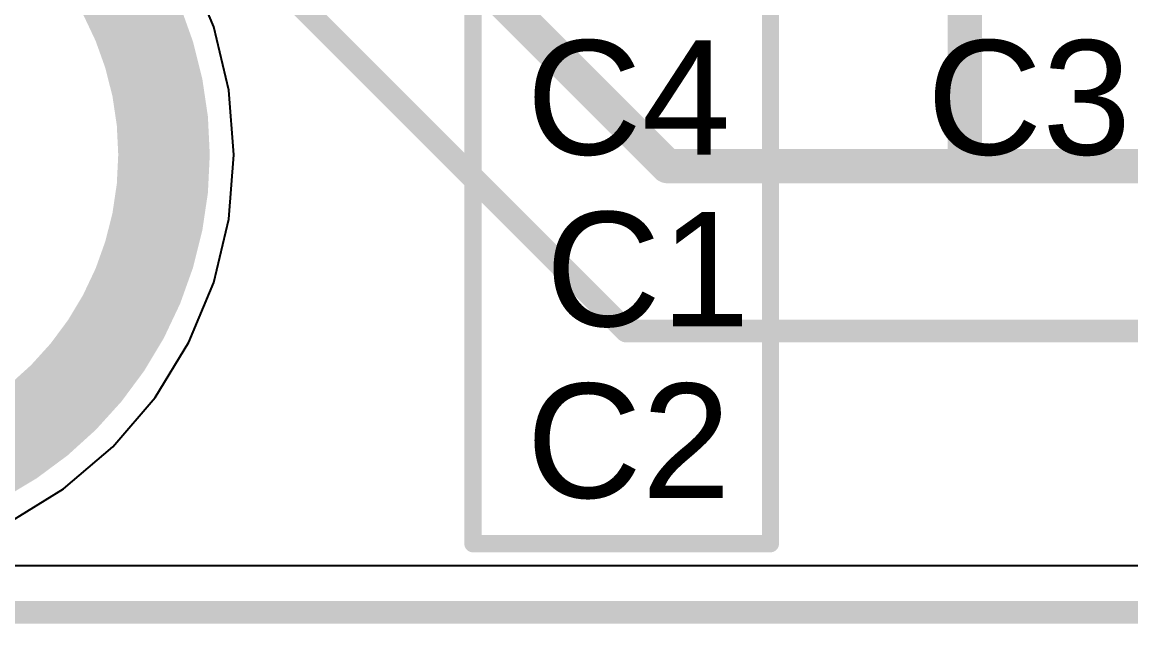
# Model space of a CAD drawing. Header units: inches. Extents: x -1.5 to 75.1, y -0.1 to 70.1.
# Drawn here: x 5.76 to 15.45, y -0.1 to 5.16 of the extents above; entities that cross this region are included whole.
import ezdxf

# ---------------------------------------------------------------- set-up
doc = ezdxf.new("R2010")
doc.units = ezdxf.units.IN
for name, color, linetype in [('Bottom Layer', 5, 'Continuous'), ('Keep-Out Layer', 6, 'Continuous'), ('Mechanical 4', 56, 'Continuous'), ('Top Layer', 1, 'Continuous'), ('Top Overlay', 2, 'Continuous')]:
    doc.layers.add(name, color=color, linetype=linetype)
doc.styles.add('Arial', font='', dxfattribs={"height": 0.2})
doc.styles.get('Arial').set_extended_font_data('Arial')

msp = doc.modelspace()

# ---------------------------------------------------------------- linework, layer by layer
at = {"layer": 'Bottom Layer'}
for p, q in [((7.4343895, 5.115900359999999), (7.21753954, 5.63941976)), ((7.56667016, 4.56490578), (7.4343895, 5.115900359999999)), ((7.611130319999999, 3.99999962), (7.56667016, 4.56490578)), ((7.56667016, 3.43509346), (7.611130319999999, 3.99999962)), ((7.4343895, 2.88409888), (7.56667016, 3.43509346)), ((7.21753954, 2.36057948), (7.4343895, 2.88409888)), ((6.921466979999999, 1.87743084), (7.21753954, 2.36057948)), ((6.553454, 1.44654524), (6.921466979999999, 1.87743084)), ((6.1225684, 1.07853226), (6.553454, 1.44654524)), ((5.63941976, 0.7824597), (6.1225684, 1.07853226)), ((69.7424056, 0.4078224), (5.25759426, 0.4078224))]:
    msp.add_line(p, q, dxfattribs=at)
at = {"layer": 'Keep-Out Layer'}
for points in [[(6.9999987, 3.99999962, 0.8000009399999999, 0.8000009399999999, 1), (1.00000054, 3.99999962, 0.8000009399999999, 0.8000009399999999, 1)], [(6.7999991, 3.99999962, 0.3999992, 0.3999992, 1), (7.1999983, 3.99999962, 0.3999992, 0.3999992, 1)]]:
    msp.add_lwpolyline(points, format="xyseb", close=True, dxfattribs=at)
at = {"layer": 'Mechanical 4'}
msp.add_lwpolyline([(3.99999962, 0, 0.1999996, 0.1999996, 0), (71.00000023999999, 0, 0.1999996, 0.1999996, 0)], format="xyseb", dxfattribs=at)
at = {"layer": 'Top Layer'}
for points in [[(13.9999974, 3.89999982, 0.2999994, 0.2999994, 0), (13.9999974, 8.62499672, 0.2999994, 0.2999994, 0)], [(5.49999916, 8.00000178, 0.1999996, 0.1999996, 0), (11.04062054, 2.4593804, 0.1999996, 0.1999996, 0)], [(9.19999938, 6.100000499999999, 0.2999994, 0.2999994, 0), (11.40000006, 3.89999982, 0.2999994, 0.2999994, 0)], [(11.40000006, 3.89999982, 0.2999994, 0.2999994, 0), (13.9999974, 3.89999982, 0.2999994, 0.2999994, 0)], [(13.9999974, 3.89999982, 0.2999994, 0.2999994, 0), (34.69999918, 3.89999982, 0.2999994, 0.2999994, 0)], [(11.04062054, 2.4593804, 0.1999996, 0.1999996, 0), (45.60000024, 2.4593804, 0.1999996, 0.1999996, 0)]]:
    msp.add_lwpolyline(points, format="xyseb", dxfattribs=at)
for points in [[(11.32500148, 3.89999982, 0.1499997, 0.1499997, 1), (11.47499864, 3.89999982, 0.1499997, 0.1499997, 1)], [(11.32500148, 3.89999982, 0.1499997, 0.1499997, 1), (11.47499864, 3.89999982, 0.1499997, 0.1499997, 1)], [(13.92499882, 3.89999982, 0.1499997, 0.1499997, 1), (14.07499598, 3.89999982, 0.1499997, 0.1499997, 1)], [(13.92499882, 3.89999982, 0.1499997, 0.1499997, 1), (14.07499598, 3.89999982, 0.1499997, 0.1499997, 1)], [(13.92499882, 3.89999982, 0.1499997, 0.1499997, 1), (14.07499598, 3.89999982, 0.1499997, 0.1499997, 1)], [(10.99062064, 2.4593804, 0.0999998, 0.0999998, 1), (11.09062044, 2.4593804, 0.0999998, 0.0999998, 1)], [(10.99062064, 2.4593804, 0.0999998, 0.0999998, 1), (11.09062044, 2.4593804, 0.0999998, 0.0999998, 1)]]:
    msp.add_lwpolyline(points, format="xyseb", close=True, dxfattribs=at)
at = {"layer": 'Top Overlay'}
for points in [[(9.700000919999999, 0.5999987999999999, 0.1499997, 0.1499997, 0), (9.700000919999999, 6.7999991, 0.1499997, 0.1499997, 0)], [(12.3000008, 0.8000009399999999, 0.1499997, 0.1499997, 0), (12.3000008, 6.7999991, 0.1499997, 0.1499997, 0)], [(12.3000008, 0.5999987999999999, 0.1499997, 0.1499997, 0), (12.3000008, 0.8000009399999999, 0.1499997, 0.1499997, 0)], [(9.700000919999999, 0.5999987999999999, 0.1499997, 0.1499997, 0), (12.3000008, 0.5999987999999999, 0.1499997, 0.1499997, 0)]]:
    msp.add_lwpolyline(points, format="xyseb", dxfattribs=at)
for points in [[(12.26250024, 0.8000009399999999, 0.07499858, 0.07499858, 1), (12.33750136, 0.8000009399999999, 0.07499858, 0.07499858, 1)], [(12.26250024, 0.8000009399999999, 0.07499858, 0.07499858, 1), (12.33750136, 0.8000009399999999, 0.07499858, 0.07499858, 1)], [(9.66250036, 0.5999987999999999, 0.07499858, 0.07499858, 1), (9.737501479999999, 0.5999987999999999, 0.07499858, 0.07499858, 1)], [(9.66250036, 0.5999987999999999, 0.07499858, 0.07499858, 1), (9.737501479999999, 0.5999987999999999, 0.07499858, 0.07499858, 1)], [(12.26250024, 0.5999987999999999, 0.07499858, 0.07499858, 1), (12.33750136, 0.5999987999999999, 0.07499858, 0.07499858, 1)], [(12.26250024, 0.5999987999999999, 0.07499858, 0.07499858, 1), (12.33750136, 0.5999987999999999, 0.07499858, 0.07499858, 1)]]:
    msp.add_lwpolyline(points, format="xyseb", close=True, dxfattribs=at)

# ---------------------------------------------------------------- texts
at = {"layer": 'Top Overlay', "style": 'Arial'}
for s, p in [('C4', (10.16693674, 4.00016218)), ('C3', (13.66693482, 4.00016218)), ('C1', (10.33355058, 2.5001601)), ('C2', (10.16693674, 1.00016056))]:
    msp.add_text(s, height=1.00000054, dxfattribs=at).set_placement(p)

doc.saveas('drawing.dxf')
